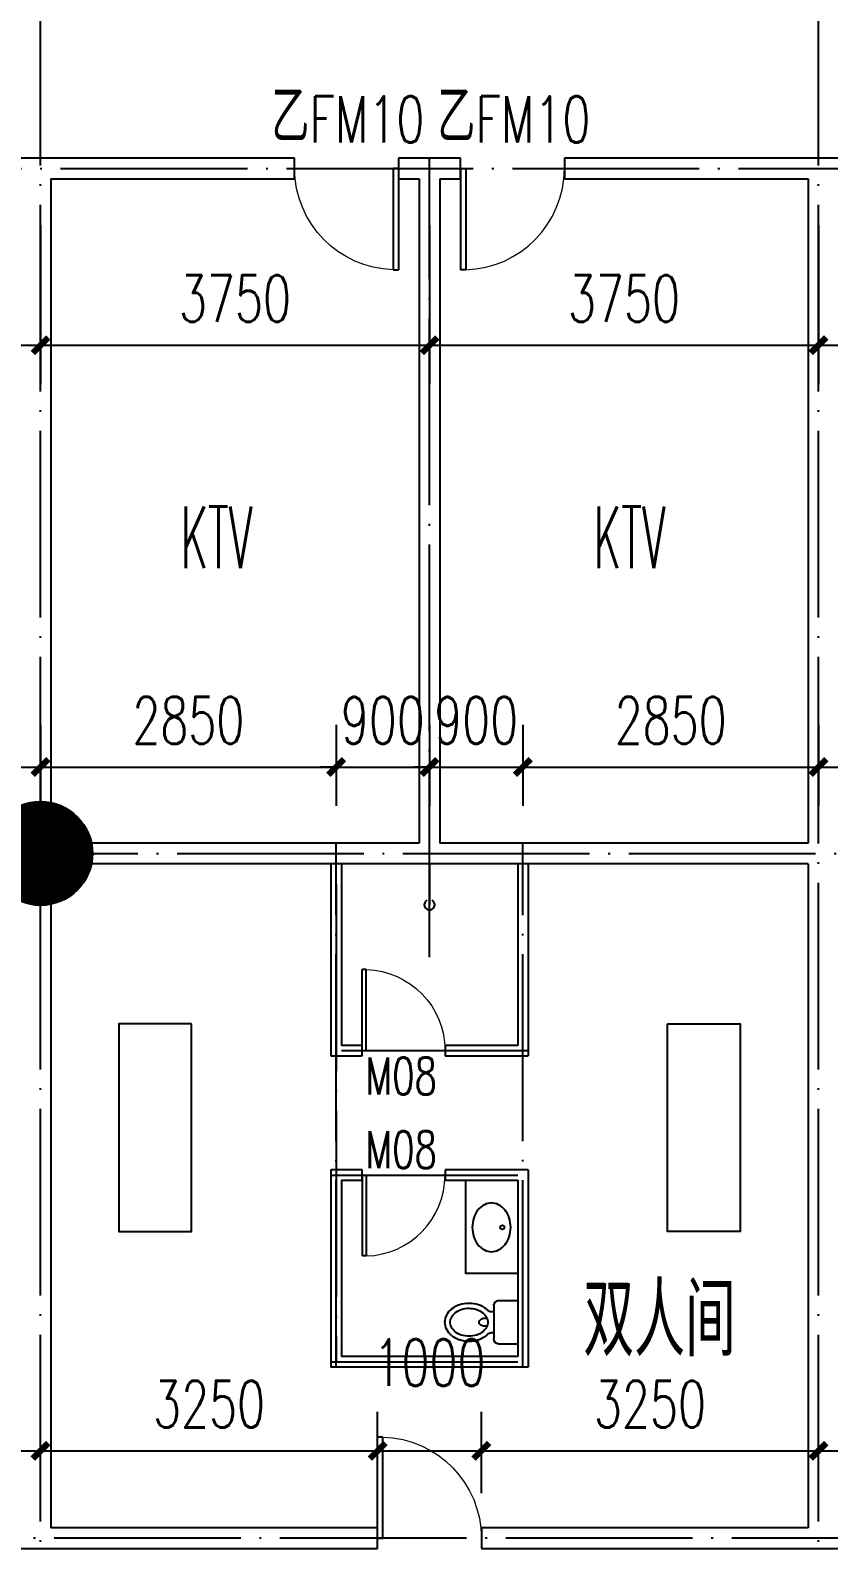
# Model space of a CAD drawing. Extents: x 246015 to 608740, y -108003 to 88400.
# Drawn here: x 422756 to 430452, y -18161 to -3530 of the extents above; entities that cross this region are included whole.
import ezdxf

# ---------------------------------------------------------------- set-up
doc = ezdxf.new("R2010")
doc.units = 0
doc.header["$LTSCALE"] = 3000
doc.header["$MEASUREMENT"] = 0
doc.header["$PDMODE"] = 1
doc.linetypes.add('DOTE', pattern=[2.42, 2, -0.2, 0.02, -0.2])
doc.layers.get('0').update_dxf_attribs({"linetype": 'CONTINUOUS'})
doc.layers.get('DEFPOINTS').update_dxf_attribs({"linetype": 'CONTINUOUS'})
for name, color, linetype in [('column', 9, 'CONTINUOUS'), ('dote', 1, 'DOTE'), ('LVTRY', 6, 'CONTINUOUS'), ('PUB_DIM', 3, 'CONTINUOUS'), ('PUB_HATCH', 8, 'CONTINUOUS'), ('PUB_TEXT', 7, 'CONTINUOUS'), ('WALL', 9, 'CONTINUOUS'), ('WINDOW', 4, 'CONTINUOUS'), ('WINDOW_TEXT', 7, 'CONTINUOUS')]:
    doc.layers.add(name, color=color, linetype=linetype)
doc.styles.add('_TCH_WINDOW', font='SIMPLEX', dxfattribs={"bigfont": 'GBCBIG'})
doc.styles.add('DIM_FONT', font='simplex.shx', dxfattribs={"width": 0.7, "bigfont": 'hztxt.shx'})
doc.dimstyles.new('DIMN150', dxfattribs={"dimscale": 1.5, "dimtxt": 300, "dimasz": 100, "dimexe": 250, "dimexo": 300, "dimgap": 150, "dimtad": 1, "dimdec": 0, "dimzin": 0, "dimdsep": 46, "dimtxsty": 'DIM_FONT', "dimblk": 'ARCHTICK', "dimcen": 0.09, "dimclrt": 7, "dimazin": 2, "dimtfac": 1, "dimtdec": 0, "dimtix": 1, "dimtmove": 2, "dimatfit": 3, "dimfxl": 0, "dimtolj": 1, "dimtzin": 0, "dimarcsym": 0})

# ---------------------------------------------------------------- blocks, each defined once
blk = doc.blocks.new('_ARCHTICK')
at = {"color": 0, "linetype": 'ByBlock', "const_width": 0.4}
blk.add_lwpolyline([(-0.5, -0.5), (0.5, 0.5)], dxfattribs=at)
blk = doc.blocks.new('*D343')
at = {"layer": 'DEFPOINTS', "color": 0}
for p in [(430354, -9771), (433204, -9771), (433204, -10629)]:
    blk.add_point(p, dxfattribs=at)
at = {"layer": 'PUB_DIM', "color": 0, "lineweight": -2}
for p, q in [((430354, -10221), (430354, -11004)), ((433204, -10221), (433204, -11004)), ((430354, -10629), (433204, -10629))]:
    blk.add_line(p, q, dxfattribs=at)
at = {"layer": 'PUB_DIM', "color": 0, "lineweight": -2, "xscale": 150, "yscale": 150, "zscale": 150, "rotation": 180}
blk.add_blockref('_ARCHTICK', (430354, -10629), dxfattribs=at)
at = {"layer": 'PUB_DIM', "color": 0, "lineweight": -2, "xscale": 150, "yscale": 150, "zscale": 150}
blk.add_blockref('_ARCHTICK', (433204, -10629), dxfattribs=at)
at = {"layer": 'PUB_DIM', "color": 7, "insert": (431779, -10179), "char_height": 450, "attachment_point": 5, "style": 'DIM_FONT'}
blk.add_mtext('\\A1;2850', dxfattribs=at)
blk = doc.blocks.new('*D344')
at = {"layer": 'DEFPOINTS', "color": 0}
for p in [(427504, -9771), (430354, -9771), (430354, -10629)]:
    blk.add_point(p, dxfattribs=at)
at = {"layer": 'PUB_DIM', "color": 0, "lineweight": -2}
for p, q in [((427504, -10221), (427504, -11004)), ((430354, -10221), (430354, -11004)), ((427504, -10629), (430354, -10629))]:
    blk.add_line(p, q, dxfattribs=at)
at = {"layer": 'PUB_DIM', "color": 0, "lineweight": -2, "xscale": 150, "yscale": 150, "zscale": 150, "rotation": 180}
blk.add_blockref('_ARCHTICK', (427504, -10629), dxfattribs=at)
at = {"layer": 'PUB_DIM', "color": 0, "lineweight": -2, "xscale": 150, "yscale": 150, "zscale": 150}
blk.add_blockref('_ARCHTICK', (430354, -10629), dxfattribs=at)
at = {"layer": 'PUB_DIM', "color": 7, "insert": (428929, -10179), "char_height": 450, "attachment_point": 5, "style": 'DIM_FONT'}
blk.add_mtext('\\A1;2850', dxfattribs=at)
blk = doc.blocks.new('*D345')
at = {"layer": 'DEFPOINTS', "color": 0}
for p in [(426604, -9771), (427504, -9771), (427504, -10629)]:
    blk.add_point(p, dxfattribs=at)
at = {"layer": 'PUB_DIM', "color": 0, "lineweight": -2}
for p, q in [((426604, -10221), (426604, -11004)), ((427504, -10221), (427504, -11004)), ((426604, -10629), (426454, -10629)), ((426604, -10629), (427504, -10629)), ((427504, -10629), (427654, -10629))]:
    blk.add_line(p, q, dxfattribs=at)
at = {"layer": 'PUB_DIM', "color": 0, "lineweight": -2, "xscale": 150, "yscale": 150, "zscale": 150}
blk.add_blockref('_ARCHTICK', (426604, -10629), dxfattribs=at)
at = {"layer": 'PUB_DIM', "color": 0, "lineweight": -2, "xscale": 150, "yscale": 150, "zscale": 150, "rotation": 180}
blk.add_blockref('_ARCHTICK', (427504, -10629), dxfattribs=at)
at = {"layer": 'PUB_DIM', "color": 7, "insert": (427054, -10179), "char_height": 450, "attachment_point": 5, "style": 'DIM_FONT'}
blk.add_mtext('\\A1;900', dxfattribs=at)
blk = doc.blocks.new('*D346')
at = {"layer": 'DEFPOINTS', "color": 0}
for p in [(425704, -9771), (426604, -9771), (426604, -10629)]:
    blk.add_point(p, dxfattribs=at)
at = {"layer": 'PUB_DIM', "color": 0, "lineweight": -2}
for p, q in [((425704, -10221), (425704, -11004)), ((426604, -10221), (426604, -11004)), ((425704, -10629), (425554, -10629)), ((425704, -10629), (426604, -10629)), ((426604, -10629), (426754, -10629))]:
    blk.add_line(p, q, dxfattribs=at)
at = {"layer": 'PUB_DIM', "color": 0, "lineweight": -2, "xscale": 150, "yscale": 150, "zscale": 150}
blk.add_blockref('_ARCHTICK', (425704, -10629), dxfattribs=at)
at = {"layer": 'PUB_DIM', "color": 0, "lineweight": -2, "xscale": 150, "yscale": 150, "zscale": 150, "rotation": 180}
blk.add_blockref('_ARCHTICK', (426604, -10629), dxfattribs=at)
at = {"layer": 'PUB_DIM', "color": 7, "insert": (426154, -10179), "char_height": 450, "attachment_point": 5, "style": 'DIM_FONT'}
blk.add_mtext('\\A1;900', dxfattribs=at)
blk = doc.blocks.new('*D347')
at = {"layer": 'DEFPOINTS', "color": 0}
for p in [(422854, -9771), (425704, -9771), (425704, -10629)]:
    blk.add_point(p, dxfattribs=at)
at = {"layer": 'PUB_DIM', "color": 0, "lineweight": -2}
for p, q in [((422854, -10221), (422854, -11004)), ((425704, -10221), (425704, -11004)), ((422854, -10629), (425704, -10629))]:
    blk.add_line(p, q, dxfattribs=at)
at = {"layer": 'PUB_DIM', "color": 0, "lineweight": -2, "xscale": 150, "yscale": 150, "zscale": 150, "rotation": 180}
blk.add_blockref('_ARCHTICK', (422854, -10629), dxfattribs=at)
at = {"layer": 'PUB_DIM', "color": 0, "lineweight": -2, "xscale": 150, "yscale": 150, "zscale": 150}
blk.add_blockref('_ARCHTICK', (425704, -10629), dxfattribs=at)
at = {"layer": 'PUB_DIM', "color": 7, "insert": (424279, -10179), "char_height": 450, "attachment_point": 5, "style": 'DIM_FONT'}
blk.add_mtext('\\A1;2850', dxfattribs=at)
blk = doc.blocks.new('*D348')
at = {"layer": 'DEFPOINTS', "color": 0}
for p in [(420004, -9771), (422854, -9771), (422854, -10629)]:
    blk.add_point(p, dxfattribs=at)
at = {"layer": 'PUB_DIM', "color": 0, "lineweight": -2}
for p, q in [((420004, -10221), (420004, -11004)), ((422854, -10221), (422854, -11004)), ((420004, -10629), (422854, -10629))]:
    blk.add_line(p, q, dxfattribs=at)
at = {"layer": 'PUB_DIM', "color": 0, "lineweight": -2, "xscale": 150, "yscale": 150, "zscale": 150, "rotation": 180}
blk.add_blockref('_ARCHTICK', (420004, -10629), dxfattribs=at)
at = {"layer": 'PUB_DIM', "color": 0, "lineweight": -2, "xscale": 150, "yscale": 150, "zscale": 150}
blk.add_blockref('_ARCHTICK', (422854, -10629), dxfattribs=at)
at = {"layer": 'PUB_DIM', "color": 7, "insert": (421429, -10179), "char_height": 450, "attachment_point": 5, "style": 'DIM_FONT'}
blk.add_mtext('\\A1;2850', dxfattribs=at)
blk = doc.blocks.new('*D727')
at = {"layer": 'DEFPOINTS', "color": 0}
for p in [(430354, -4961), (434104, -4961), (434104, -6564)]:
    blk.add_point(p, dxfattribs=at)
at = {"layer": 'PUB_DIM', "color": 0, "lineweight": -2}
for p, q in [((430354, -5411), (430354, -6939)), ((434104, -5411), (434104, -6939)), ((430354, -6564), (434104, -6564))]:
    blk.add_line(p, q, dxfattribs=at)
at = {"layer": 'PUB_DIM', "color": 0, "lineweight": -2, "xscale": 150, "yscale": 150, "zscale": 150, "rotation": 180}
blk.add_blockref('_ARCHTICK', (430354, -6564), dxfattribs=at)
at = {"layer": 'PUB_DIM', "color": 0, "lineweight": -2, "xscale": 150, "yscale": 150, "zscale": 150}
blk.add_blockref('_ARCHTICK', (434104, -6564), dxfattribs=at)
at = {"layer": 'PUB_DIM', "color": 7, "insert": (432229, -6114), "char_height": 450, "attachment_point": 5, "style": 'DIM_FONT'}
blk.add_mtext('\\A1;3750', dxfattribs=at)
blk = doc.blocks.new('*D728')
at = {"layer": 'DEFPOINTS', "color": 0}
for p in [(426604, -4961), (430354, -4961), (430354, -6564)]:
    blk.add_point(p, dxfattribs=at)
at = {"layer": 'PUB_DIM', "color": 0, "lineweight": -2}
for p, q in [((426604, -5411), (426604, -6939)), ((430354, -5411), (430354, -6939)), ((426604, -6564), (430354, -6564))]:
    blk.add_line(p, q, dxfattribs=at)
at = {"layer": 'PUB_DIM', "color": 0, "lineweight": -2, "xscale": 150, "yscale": 150, "zscale": 150, "rotation": 180}
blk.add_blockref('_ARCHTICK', (426604, -6564), dxfattribs=at)
at = {"layer": 'PUB_DIM', "color": 0, "lineweight": -2, "xscale": 150, "yscale": 150, "zscale": 150}
blk.add_blockref('_ARCHTICK', (430354, -6564), dxfattribs=at)
at = {"layer": 'PUB_DIM', "color": 7, "insert": (428479, -6114), "char_height": 450, "attachment_point": 5, "style": 'DIM_FONT'}
blk.add_mtext('\\A1;3750', dxfattribs=at)
blk = doc.blocks.new('*D729')
at = {"layer": 'DEFPOINTS', "color": 0}
for p in [(422854, -4961), (426604, -4961), (426604, -6564)]:
    blk.add_point(p, dxfattribs=at)
at = {"layer": 'PUB_DIM', "color": 0, "lineweight": -2}
for p, q in [((422854, -5411), (422854, -6939)), ((426604, -5411), (426604, -6939)), ((422854, -6564), (426604, -6564))]:
    blk.add_line(p, q, dxfattribs=at)
at = {"layer": 'PUB_DIM', "color": 0, "lineweight": -2, "xscale": 150, "yscale": 150, "zscale": 150, "rotation": 180}
blk.add_blockref('_ARCHTICK', (422854, -6564), dxfattribs=at)
at = {"layer": 'PUB_DIM', "color": 0, "lineweight": -2, "xscale": 150, "yscale": 150, "zscale": 150}
blk.add_blockref('_ARCHTICK', (426604, -6564), dxfattribs=at)
at = {"layer": 'PUB_DIM', "color": 7, "insert": (424729, -6114), "char_height": 450, "attachment_point": 5, "style": 'DIM_FONT'}
blk.add_mtext('\\A1;3750', dxfattribs=at)
blk = doc.blocks.new('*D730')
at = {"layer": 'DEFPOINTS', "color": 0}
for p in [(419104, -4961), (422854, -4961), (422854, -6564)]:
    blk.add_point(p, dxfattribs=at)
at = {"layer": 'PUB_DIM', "color": 0, "lineweight": -2}
for p, q in [((419104, -5411), (419104, -6939)), ((422854, -5411), (422854, -6939)), ((419104, -6564), (422854, -6564))]:
    blk.add_line(p, q, dxfattribs=at)
at = {"layer": 'PUB_DIM', "color": 0, "lineweight": -2, "xscale": 150, "yscale": 150, "zscale": 150, "rotation": 180}
blk.add_blockref('_ARCHTICK', (419104, -6564), dxfattribs=at)
at = {"layer": 'PUB_DIM', "color": 0, "lineweight": -2, "xscale": 150, "yscale": 150, "zscale": 150}
blk.add_blockref('_ARCHTICK', (422854, -6564), dxfattribs=at)
at = {"layer": 'PUB_DIM', "color": 7, "insert": (420979, -6114), "char_height": 450, "attachment_point": 5, "style": 'DIM_FONT'}
blk.add_mtext('\\A1;3750', dxfattribs=at)
blk = doc.blocks.new('*D745')
at = {"layer": 'DEFPOINTS', "color": 0}
for p in [(433604, -17219), (430354, -18077), (433604, -18077)]:
    blk.add_point(p, dxfattribs=at)
at = {"layer": 'PUB_DIM', "color": 0, "lineweight": -2}
for p, q in [((430354, -17627), (430354, -16844)), ((433604, -17627), (433604, -16844)), ((430354, -17219), (433604, -17219))]:
    blk.add_line(p, q, dxfattribs=at)
at = {"layer": 'PUB_DIM', "color": 0, "lineweight": -2, "xscale": 150, "yscale": 150, "zscale": 150, "rotation": 180}
blk.add_blockref('_ARCHTICK', (430354, -17219), dxfattribs=at)
at = {"layer": 'PUB_DIM', "color": 0, "lineweight": -2, "xscale": 150, "yscale": 150, "zscale": 150}
blk.add_blockref('_ARCHTICK', (433604, -17219), dxfattribs=at)
at = {"layer": 'PUB_DIM', "color": 7, "insert": (431979, -16769), "char_height": 450, "attachment_point": 5, "style": 'DIM_FONT'}
blk.add_mtext('\\A1;3250', dxfattribs=at)
blk = doc.blocks.new('*D746')
at = {"layer": 'DEFPOINTS', "color": 0}
for p in [(430354, -17219), (427104, -18077), (430354, -18077)]:
    blk.add_point(p, dxfattribs=at)
at = {"layer": 'PUB_DIM', "color": 0, "lineweight": -2}
for p, q in [((427104, -17627), (427104, -16844)), ((430354, -17627), (430354, -16844)), ((427104, -17219), (430354, -17219))]:
    blk.add_line(p, q, dxfattribs=at)
at = {"layer": 'PUB_DIM', "color": 0, "lineweight": -2, "xscale": 150, "yscale": 150, "zscale": 150, "rotation": 180}
blk.add_blockref('_ARCHTICK', (427104, -17219), dxfattribs=at)
at = {"layer": 'PUB_DIM', "color": 0, "lineweight": -2, "xscale": 150, "yscale": 150, "zscale": 150}
blk.add_blockref('_ARCHTICK', (430354, -17219), dxfattribs=at)
at = {"layer": 'PUB_DIM', "color": 7, "insert": (428729, -16769), "char_height": 450, "attachment_point": 5, "style": 'DIM_FONT'}
blk.add_mtext('\\A1;3250', dxfattribs=at)
blk = doc.blocks.new('*D747')
at = {"layer": 'DEFPOINTS', "color": 0}
for p in [(427104, -17219), (426104, -18077), (427104, -18077)]:
    blk.add_point(p, dxfattribs=at)
at = {"layer": 'PUB_DIM', "color": 0, "lineweight": -2}
for p, q in [((426104, -17627), (426104, -16844)), ((427104, -17627), (427104, -16844)), ((426104, -17219), (427104, -17219))]:
    blk.add_line(p, q, dxfattribs=at)
at = {"layer": 'PUB_DIM', "color": 0, "lineweight": -2, "xscale": 150, "yscale": 150, "zscale": 150, "rotation": 180}
blk.add_blockref('_ARCHTICK', (426104, -17219), dxfattribs=at)
at = {"layer": 'PUB_DIM', "color": 0, "lineweight": -2, "xscale": 150, "yscale": 150, "zscale": 150}
blk.add_blockref('_ARCHTICK', (427104, -17219), dxfattribs=at)
at = {"layer": 'PUB_DIM', "color": 7, "insert": (426604, -16368), "char_height": 450, "attachment_point": 5, "style": 'DIM_FONT'}
blk.add_mtext('\\A1;1000', dxfattribs=at)
blk = doc.blocks.new('*D748')
at = {"layer": 'DEFPOINTS', "color": 0}
for p in [(426104, -17219), (422854, -18077), (426104, -18077)]:
    blk.add_point(p, dxfattribs=at)
at = {"layer": 'PUB_DIM', "color": 0, "lineweight": -2}
for p, q in [((422854, -17627), (422854, -16844)), ((426104, -17627), (426104, -16844)), ((422854, -17219), (426104, -17219))]:
    blk.add_line(p, q, dxfattribs=at)
at = {"layer": 'PUB_DIM', "color": 0, "lineweight": -2, "xscale": 150, "yscale": 150, "zscale": 150, "rotation": 180}
blk.add_blockref('_ARCHTICK', (422854, -17219), dxfattribs=at)
at = {"layer": 'PUB_DIM', "color": 0, "lineweight": -2, "xscale": 150, "yscale": 150, "zscale": 150}
blk.add_blockref('_ARCHTICK', (426104, -17219), dxfattribs=at)
at = {"layer": 'PUB_DIM', "color": 7, "insert": (424479, -16769), "char_height": 450, "attachment_point": 5, "style": 'DIM_FONT'}
blk.add_mtext('\\A1;3250', dxfattribs=at)
blk = doc.blocks.new('*D749')
at = {"layer": 'DEFPOINTS', "color": 0}
for p in [(422854, -17219), (419604, -18077), (422854, -18077)]:
    blk.add_point(p, dxfattribs=at)
at = {"layer": 'PUB_DIM', "color": 0, "lineweight": -2}
for p, q in [((419604, -17627), (419604, -16844)), ((422854, -17627), (422854, -16844)), ((419604, -17219), (422854, -17219))]:
    blk.add_line(p, q, dxfattribs=at)
at = {"layer": 'PUB_DIM', "color": 0, "lineweight": -2, "xscale": 150, "yscale": 150, "zscale": 150, "rotation": 180}
blk.add_blockref('_ARCHTICK', (419604, -17219), dxfattribs=at)
at = {"layer": 'PUB_DIM', "color": 0, "lineweight": -2, "xscale": 150, "yscale": 150, "zscale": 150}
blk.add_blockref('_ARCHTICK', (422854, -17219), dxfattribs=at)
at = {"layer": 'PUB_DIM', "color": 7, "insert": (421229, -16769), "char_height": 450, "attachment_point": 5, "style": 'DIM_FONT'}
blk.add_mtext('\\A1;3250', dxfattribs=at)
blk = doc.blocks.new('_YZH')
blk.add_circle((0, 0), 0.5)
at = {"layer": 'PUB_HATCH', "const_width": 0.5}
blk.add_lwpolyline([(-0.25, 0, 1), (0.25, 0, 1)], format="xyb", close=True, dxfattribs=at)
blk = doc.blocks.new('$DorLib2D$00000001')
for p, q in [((0.45, 0.975), (0.5, 0.975)), ((0.45, 0), (0.45, 0.975)), ((0.5, 0), (0.5, 0.975)), ((0.5, 0), (0.45, 0))]:
    blk.add_line(p, q)
at = {"lineweight": 13}
blk.add_arc((0.475, 0), 0.975, 91.4693, 180, dxfattribs=at)
blk = doc.blocks.new('$lvtry$00000005')
for p, q in [((-210, 0, 0), (-210, -180, 0)), ((210, 0, 0), (-210, 0, 0)), ((210, -180, 0), (210, 0, 0)), ((160, -230, 0), (-160, -230, 0)), ((-101, -230, 0), (-101, -254, 0)), ((101, -230, 0), (101, -254, 0))]:
    blk.add_line(p, q)
at = {"elevation": 0}
blk.add_lwpolyline([(-135, -469, 0.080312), (-123, -544, 0.089014), (-92, -602, 0.104918), (-46, -639, 0.119812), (0, -650, 0.119812), (46, -639, 0.104918), (92, -602, 0.089014), (123, -544, 0.080312), (135, -469, 0.080312), (123, -395, 0.089014), (92, -337, 0.104918), (46, -300, 0.119812), (0, -288, 0.119812), (-46, -300, 0.104918), (-92, -337, 0.089014), (-123, -395, 0.080312)], format="xyb", close=True, dxfattribs=at)
for points in [[(-35, -295, 0.013578), (-36, -298, 0.073567), (-39, -318, 0.073567)], [(-39, -318, 0.073567), (-36, -339, 0.084454), (-27, -356, 0.10642), (-14, -368, 0.129709), (0, -372, 0.129709), (14, -368, 0.10642), (27, -356, 0.084454), (36, -339, 0.073567), (39, -318, 0.073567), (36, -298, 0.014016), (35, -295, 0.10642)]]:
    blk.add_lwpolyline(points, format="xyb", dxfattribs=at)
for centre, radius, start, end in [((-160, -180, 0), 50, 180, 270), ((20, -427, 0), 194, 134.8144, 141.2863), ((-151, -254, 0), 50, 314.8144, 0), ((151, -254, 0), 50, 180, 225.2555), ((-20, -427, 0), 194, 38.7137, 45.2555), ((160, -180, 0), 50, 270, 0), ((102, -469, 0), 287, 161.6333, 180), ((52, -453, 0), 235, 141.2863, 161.6333), ((-52, -453, 0), 235, 18.3667, 38.7137), ((-102, -469, 0), 287, 0, 18.3667), ((102, -469, 0), 287, 180, 198.3667), ((52, -486, 0), 235, 198.3667, 218.7137), ((-52, -486, 0), 235, 321.2863, 341.6333), ((-102, -469, 0), 287, 341.6333, 0), ((20, -512, 0), 194, 218.7137, 242.6714), ((0, -551, 0), 150, 242.6714, 270), ((0, -551, 0), 150, 270, 297.3286), ((-20, -512, 0), 194, 297.3286, 321.2863)]:
    blk.add_arc(centre, radius, start, end)
blk = doc.blocks.new('$lvtry$00000004')
at = {"elevation": 0}
blk.add_lwpolyline([(0, -370, 0.078966), (92, -355, 0.088152), (166, -316, 0.105269), (218, -253, 0.121685), (235, -185, 0.121685), (218, -117, 0.105269), (166, -54, 0.088152), (92, -15, 0.078966), (0, 0, 0.078966), (-92, -15, 0.088152), (-166, -54, 0.105269), (-218, -117, 0.121685), (-235, -185, 0.121685), (-218, -253, 0.105269), (-166, -316, 0.088152), (-92, -355, 0.078966)], format="xyb", close=True, dxfattribs=at)
blk.add_circle((0, -80, 0), 20)
blk = doc.blocks.new('$lvtry$00000010')
blk.add_line((0, -37), (0, -432))
blk.add_arc((0, -432), 50, 121.0332, 58.9668)

msp = doc.modelspace()

# ---------------------------------------------------------------- linework, layer by layer
at = {"layer": 'dote', "ltscale": 0.3}
for p, q in [((422853.9, -81061.4), (422853.9, 53538.6)), ((430353.9, -81061.4), (430353.9, 53538.6)), ((426603.9, -12461.4), (426603.9, -4761.4)), ((372953.9, -4861.4), (457453.9, -4861.4)), ((425703.9, -16411.3), (425703.9, -11361.4)), ((427503.9, -16411.3), (427503.9, -11361.4)), ((295667.9, -11461.4), (554353.9, -11461.4)), ((425703.9, -11761.4), (425703.9, -16361.3)), ((425753.9, -13361.1), (427553.9, -13361.1)), ((425653.9, -14561.1), (427453.9, -14561.1)), ((425653.9, -16361.3), (427503.9, -16361.3)), ((457453.9, -18061.4), (373053.9, -18061.4))]:
    msp.add_line(p, q, dxfattribs=at)
at = {"layer": 'LVTRY'}
for points in [[(424308.2, -13104.2), (423608.2, -13104.2), (423608.2, -15104.2), (424308.2, -15104.2), (424308.2, -13104.2)], [(428899.6, -13104.2), (429599.6, -13104.2), (429599.6, -15104.2), (428899.6, -15104.2), (428899.6, -13104.2)], [(427453.9, -14611.1), (427453.9, -15511.3), (426953.9, -15511.3), (426953.9, -14611.1)]]:
    msp.add_lwpolyline(points, close=True, dxfattribs=at)
at = {"layer": 'WALL'}
for p, q in [((422853.9, -4761.4), (420403.9, -4761.4)), ((425303.9, -4761.4), (422853.9, -4761.4)), ((425303.9, -4961.4), (425303.9, -4761.4)), ((426603.9, -4761.4), (426303.9, -4761.4)), ((426303.9, -4761.4), (426303.9, -4961.4)), ((426903.9, -4761.4), (426603.9, -4761.4)), ((426903.9, -4961.4), (426903.9, -4761.4)), ((430353.9, -4761.4), (427903.9, -4761.4)), ((427903.9, -4761.4), (427903.9, -4961.4)), ((432803.9, -4761.4), (430353.9, -4761.4)), ((422953.9, -4961.4), (422953.9, -10971.5)), ((422953.9, -4961.4), (425303.9, -4961.4)), ((426303.9, -4961.4), (426503.9, -4961.4)), ((426503.9, -4961.4), (426503.9, -11361.4)), ((426703.9, -4961.4), (426703.9, -11361.4)), ((426703.9, -4961.4), (426903.9, -4961.4)), ((427903.9, -4961.4), (430253.9, -4961.4)), ((430253.9, -4961.4), (430253.9, -11361.4)), ((426503.9, -11361.4), (423343.8, -11361.4)), ((430253.9, -11361.4), (426703.9, -11361.4)), ((426603.9, -11561.4), (423343.8, -11561.4)), ((425653.9, -11561.4), (425653.9, -13411.1)), ((425753.9, -11561.4), (425653.9, -11561.4)), ((425753.9, -11561.4), (425753.9, -13311.1)), ((430253.9, -11561.4), (426603.9, -11561.4)), ((427453.9, -11561.4), (427453.9, -13311.1)), ((427553.9, -11561.4), (427453.9, -11561.4)), ((427553.9, -11561.4), (427553.9, -13411.1)), ((430253.9, -11561.4), (430253.9, -17961.4)), ((422953.9, -11951.3), (422953.9, -17961.4)), ((425953.9, -13311.1), (425753.9, -13311.1)), ((425953.9, -13411.1), (425953.9, -13311.1)), ((427453.9, -13311.1), (426753.9, -13311.1)), ((426753.9, -13311.1), (426753.9, -13411.1)), ((425653.9, -13411.1), (425953.9, -13411.1)), ((426753.9, -13411.1), (427553.9, -13411.1)), ((425953.9, -14511.1), (425653.9, -14511.1)), ((425653.9, -14511.1), (425653.9, -16411.3)), ((425753.9, -14611.1), (425953.9, -14611.1)), ((425753.9, -14611.1), (425753.9, -16311.3)), ((425953.9, -14611.1), (425953.9, -14511.1)), ((427553.9, -14511.1), (426753.9, -14511.1)), ((426753.9, -14511.1), (426753.9, -14611.1)), ((426753.9, -14611.1), (427453.9, -14611.1)), ((427453.9, -14611.1), (427453.9, -16311.3)), ((427553.9, -14511.1), (427553.9, -16411.3)), ((427453.9, -16311.3), (425753.9, -16311.3)), ((427553.9, -16411.3), (425653.9, -16411.3)), ((426103.9, -17961.4), (422953.9, -17961.4)), ((426103.9, -18161.4), (426103.9, -17961.4)), ((430253.9, -17961.4), (427103.9, -17961.4)), ((427103.9, -17961.4), (427103.9, -18161.4)), ((419603.9, -18161.4), (422853.9, -18161.4)), ((422853.9, -18161.4), (426103.9, -18161.4)), ((427103.9, -18161.4), (430353.9, -18161.4)), ((430353.9, -18161.4), (433603.9, -18161.4))]:
    msp.add_line(p, q, dxfattribs=at)

# ---------------------------------------------------------------- block references
at = {"layer": 'column', "xscale": 1000, "yscale": 1000, "zscale": 1000}
msp.add_blockref('_YZH', (422853.9, -11461.4), dxfattribs=at)
at = {"layer": 'LVTRY'}
for name, p, rotation in [('$lvtry$00000010', (426603.9, -11524.4), 2.540666954232635e-05), ('$lvtry$00000004', (427386.4, -15064.6), 270)]:
    msp.add_blockref(name, p, dxfattribs=dict(at, rotation=rotation))
at = {"layer": 'LVTRY', "yscale": -0.9999999999999998, "rotation": 89.99999999999999}
msp.add_blockref('$lvtry$00000005', (427453.9, -15979.8), dxfattribs=at)
at = {"layer": 'WINDOW', "yscale": -1000}
for p, xscale, zscale in [((425803.9, -4861.4), 1000, 1000), ((427403.9, -4861.4), -1000, -1000)]:
    msp.add_blockref('$DorLib2D$00000001', p, dxfattribs=dict(at, xscale=xscale, zscale=zscale))
at = {"layer": 'WINDOW'}
ref = msp.add_blockref('$DorLib2D$00000001', (426353.9, -13361.1), dxfattribs=dict(at, xscale=800, yscale=-800, zscale=800, rotation=180))
ref.add_attrib('A', 'M08', (425985.2, -14494.6), dxfattribs={"layer": 'WINDOW_TEXT', "height": 357, "style": '_TCH_WINDOW', "width": 0.705882})
ref = msp.add_blockref('$DorLib2D$00000001', (426353.9, -14561.1), dxfattribs=dict(at, xscale=800, yscale=800, zscale=800, rotation=180))
ref.add_attrib('A', 'M08', (425985.2, -13784.6), dxfattribs={"layer": 'WINDOW_TEXT', "height": 357, "style": '_TCH_WINDOW', "width": 0.705882})
at = {"layer": 'WINDOW', "xscale": 1000, "yscale": -1000, "zscale": 1000, "rotation": 179.9999999986701}
msp.add_blockref('$DorLib2D$00000001', (426603.9, -18061.4), dxfattribs=at)

# ---------------------------------------------------------------- texts
at = {"layer": 'PUB_TEXT', "style": 'DIM_FONT'}
for s, height, width, p in [('KTV', 595, 0.494118, (424203.1, -8711.8)), ('KTV', 595, 0.494118, (428187, -8711.8)), ('双人间', 700, 0.7, (428087.1, -16307.2))]:
    msp.add_text(s, height=height, dxfattribs=dict(at, width=width)).set_placement(p)
at = {"layer": 'WINDOW_TEXT', "style": '_TCH_WINDOW'}
for p in [(425079.6, -4611.4), (426679.6, -4611.4)]:
    msp.add_text('乙', height=506.4, dxfattribs=at).set_placement(p)
at = {"layer": 'WINDOW_TEXT', "style": '_TCH_WINDOW', "width": 0.705882}
for p in [(425448.2, -4611.4), (427048.2, -4611.4)]:
    msp.add_text('FM10', height=446.25, dxfattribs=at).set_placement(p)

# ---------------------------------------------------------------- dimensions: what is measured, and where the dimension line sits
at = {"layer": 'PUB_DIM'}
for p1, p2, distance, picture, middle in [((419103.9, -4961.4), (422853.9, -4961.4), -1602.8, '*D730', (420978.9, -6114.2)), ((422853.9, -4961.4), (426603.9, -4961.4), -1602.8, '*D729', (424728.9, -6114.2)), ((426603.9, -4961.4), (430353.9, -4961.4), -1602.8, '*D728', (428478.9, -6114.2)), ((430353.9, -4961.4), (434103.9, -4961.4), -1602.8, '*D727', (432228.9, -6114.2)), ((420003.9, -9770.9), (422853.9, -9770.9), -857.8, '*D348', (421428.9, -10178.7)), ((422853.9, -9770.9), (425703.9, -9770.9), -857.8, '*D347', (424278.9, -10178.7)), ((425703.9, -9770.9), (426603.9, -9770.9), -857.8, '*D346', (426153.9, -10178.7)), ((426603.9, -9770.9), (427503.9, -9770.9), -857.8, '*D345', (427053.9, -10178.7)), ((427503.9, -9770.9), (430353.9, -9770.9), -857.8, '*D344', (428928.9, -10178.7)), ((430353.9, -9770.9), (433203.9, -9770.9), -857.8, '*D343', (431778.9, -10178.7)), ((419603.9, -18077), (422853.9, -18077), 857.8, '*D749', (421228.9, -16769.2)), ((422853.9, -18077), (426103.9, -18077), 857.8, '*D748', (424478.9, -16769.2)), ((427103.9, -18077), (430353.9, -18077), 857.8, '*D746', (428728.9, -16769.2)), ((430353.9, -18077), (433603.9, -18077), 857.8, '*D745', (431978.9, -16769.2))]:
    dim = msp.add_aligned_dim(p1=p1, p2=p2, distance=distance, dimstyle='DIMN150', dxfattribs=at)
    dim.commit()
    dim.dimension.update_dxf_attribs({"geometry": picture, "text_midpoint": middle})
dim = msp.add_linear_dim(base=(427103.9, -17219.2), p1=(426103.9, -18077), p2=(427103.9, -18077), angle=0, dimstyle='DIMN150', dxfattribs=at)
dim.commit()
dim.dimension.update_dxf_attribs({"geometry": '*D747', "text_midpoint": (426603.9, -16367.9), "dimtype": 129})

doc.saveas('drawing.dxf')
